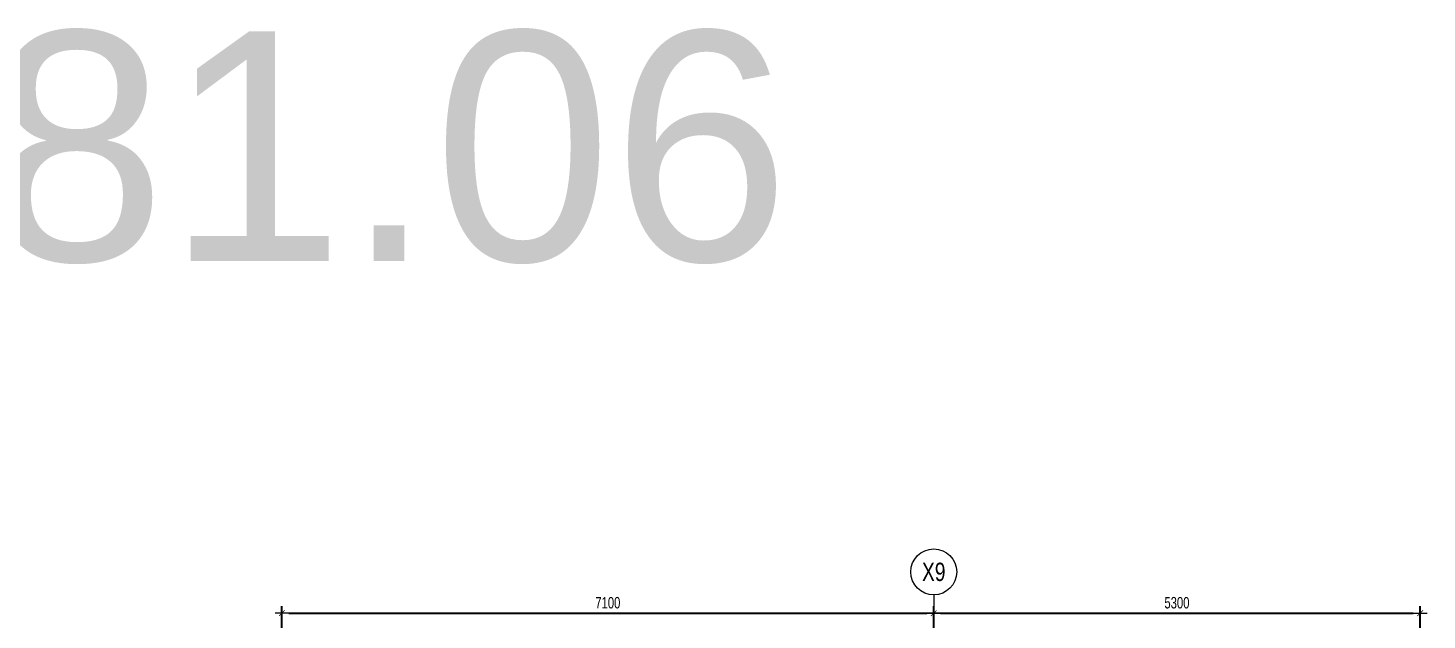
# Model space of a CAD drawing. Header units: millimetres. Extents: x 738475 to 1279438, y -34239 to 156422.
# Drawn here: x 1167806 to 1183048, y 111585 to 118035 of the extents above; entities that cross this region are included whole.
import ezdxf
from ezdxf.enums import TextEntityAlignment as Align

# ---------------------------------------------------------------- set-up
doc = ezdxf.new("R2010")
doc.units = ezdxf.units.MM
doc.header["$MEASUREMENT"] = 0
doc.linetypes.add('OF_Grid_1$0$CENTER2', pattern=[1.125, 0.75, -0.125, 0.125, -0.125])
doc.layers.get('Defpoints').update_dxf_attribs({"color": 151, "lineweight": 9})
for name, color, linetype, lineweight in [('NDC_S_DIM', 1, 'Continuous', 15), ('NDC_S_ENG TEXT', 2, 'Continuous', 20), ('OF_Grid_1$0$NDC_S_AXIS', 5, 'OF_Grid_1$0$CENTER2', 13), ('OF_Grid_1$0$NDC_S_SYMBOL', 1, 'Continuous', 15), ('OF_Grid_1$0$NDC_S_TEXT SYMBOL', 7, 'Continuous', 20)]:
    doc.layers.add(name, color=color, linetype=linetype, lineweight=lineweight)
doc.styles.add('NDC_DIM', font='', dxfattribs={"width": 0.75})
doc.styles.add('OF_Grid_1$0$NDC_ANNO', font='', dxfattribs={"width": 0.8})
doc.styles.get("Standard").update_dxf_attribs({"font": 'arial.ttf'})
doc.styles.get('NDC_DIM').set_extended_font_data('Dotum')
doc.styles.get('OF_Grid_1$0$NDC_ANNO').set_extended_font_data('Dotum')
doc.dimstyles.new('NDC_dim_50', dxfattribs={"dimscale": 50, "dimtxt": 2.5, "dimasz": 1.5, "dimexe": 1.5, "dimexo": 2.5, "dimgap": 1, "dimtad": 1, "dimdec": 0, "dimzin": 0, "dimdsep": 46, "dimtxsty": 'NDC_DIM', "dimblk": 'DIMMARK', "dimcen": 0.09, "dimdle": 1.2, "dimclrd": 1, "dimclre": 1, "dimclrt": 3, "dimadec": 0, "dimazin": 0, "dimtfac": 1, "dimtdec": 0, "dimtix": 1, "dimtofl": 0, "dimtmove": 0, "dimatfit": 3, "dimfxl": 6, "dimfxlon": 1, "dimtolj": 1, "dimtzin": 0, "dimarcsym": 0})

# ---------------------------------------------------------------- blocks, each defined once
blk = doc.blocks.new('DIMMARK')
at = {"layer": 'NDC_S_DIM', "color": 1}
blk.add_line((-1.5, 0), (1, 0), dxfattribs=at)
at = {"layer": 'NDC_S_DIM', "color": 2, "const_width": 0.1}
blk.add_lwpolyline([(-0.42, -0.42), (0.42, 0.42)], dxfattribs=at)
blk = doc.blocks.new('*D612')
at = {"layer": 'Defpoints', "color": 0, "ltscale": 200, "transparency": 16777216}
for p in [(1177673, 111660), (1170573, 110857), (1177673, 110952)]:
    blk.add_point(p, dxfattribs=at)
at = {"layer": 'NDC_S_DIM', "color": 1, "lineweight": -2, "ltscale": 200, "transparency": 16777216}
for p, q in [((1170573, 111360), (1170573, 111735)), ((1177673, 111360), (1177673, 111735)), ((1170648, 111660), (1177598, 111660))]:
    blk.add_line(p, q, dxfattribs=at)
at = {"layer": 'NDC_S_DIM', "color": 1, "lineweight": -2, "ltscale": 200, "transparency": 16777216, "xscale": 75, "yscale": 75, "zscale": 75, "rotation": 180}
blk.add_blockref('DIMMARK', (1170573, 111660), dxfattribs=at)
at = {"layer": 'NDC_S_DIM', "color": 1, "lineweight": -2, "ltscale": 200, "transparency": 16777216, "xscale": 75, "yscale": 75, "zscale": 75}
blk.add_blockref('DIMMARK', (1177673, 111660), dxfattribs=at)
at = {"layer": 'NDC_S_DIM', "color": 3, "ltscale": 200, "transparency": 16777216, "insert": (1174123, 111773), "char_height": 125, "attachment_point": 5, "style": 'NDC_DIM'}
blk.add_mtext('\\A1;7100', dxfattribs=at)
blk = doc.blocks.new('*U16')
at = {"layer": 'OF_Grid_1$0$NDC_S_SYMBOL'}
blk.add_line((0, 5), (0, 9), dxfattribs=at)
blk.add_circle((0, 0), 5, dxfattribs=at)
at = {"layer": 'OF_Grid_1$0$NDC_S_TEXT SYMBOL', "color": 7, "style": 'OF_Grid_1$0$NDC_ANNO', "width": 0.8}
blk.add_attdef('GRID', text='', height=4, dxfattribs=at).set_placement((0, 0), align=Align.MIDDLE)
blk = doc.blocks.new('*D605')
at = {"layer": 'Defpoints', "color": 0, "ltscale": 200, "transparency": 16777216}
for p in [(1182973, 111660), (1177673, 110952), (1182973, 109998)]:
    blk.add_point(p, dxfattribs=at)
at = {"layer": 'NDC_S_DIM', "color": 1, "lineweight": -2, "ltscale": 200, "transparency": 16777216}
for p, q in [((1177673, 111360), (1177673, 111735)), ((1182973, 111360), (1182973, 111735)), ((1177748, 111660), (1182898, 111660))]:
    blk.add_line(p, q, dxfattribs=at)
at = {"layer": 'NDC_S_DIM', "color": 1, "lineweight": -2, "ltscale": 200, "transparency": 16777216, "xscale": 75, "yscale": 75, "zscale": 75, "rotation": 180}
blk.add_blockref('DIMMARK', (1177673, 111660), dxfattribs=at)
at = {"layer": 'NDC_S_DIM', "color": 1, "lineweight": -2, "ltscale": 200, "transparency": 16777216, "xscale": 75, "yscale": 75, "zscale": 75}
blk.add_blockref('DIMMARK', (1182973, 111660), dxfattribs=at)
at = {"layer": 'NDC_S_DIM', "color": 3, "ltscale": 200, "transparency": 16777216, "insert": (1180323, 111773), "char_height": 125, "attachment_point": 5, "style": 'NDC_DIM'}
blk.add_mtext('\\A1;5300', dxfattribs=at)

msp = doc.modelspace()

# ---------------------------------------------------------------- linework, layer by layer
at = {"layer": 'OF_Grid_1$0$NDC_S_AXIS', "ltscale": 500}
msp.add_line((1177673.574, 95963.993), (1177673.574, 111660.108), dxfattribs=at)

# ---------------------------------------------------------------- block references
at = {"layer": 'OF_Grid_1$0$NDC_S_AXIS'}
ref = msp.add_blockref('*U16', (1177673.574, 112110.108), dxfattribs=dict(at, xscale=50, yscale=50, zscale=50, rotation=180))
ref.add_attrib('GRID', 'X9', dxfattribs={"layer": 'OF_Grid_1$0$NDC_S_TEXT SYMBOL', "color": 7, "height": 200, "style": 'OF_Grid_1$0$NDC_ANNO', "width": 0.8}).set_placement((1177673.574, 112110.108), align=Align.MIDDLE)

# ---------------------------------------------------------------- texts
at = {"layer": 'NDC_S_ENG TEXT'}
msp.add_text('PD-S-81.06', height=2500, dxfattribs=at).set_placement((1157862.846, 115497.861))

# ---------------------------------------------------------------- dimensions: what is measured, and where the dimension line sits
at = {"layer": 'NDC_S_DIM', "ltscale": 200}
for base, p1, p2, picture, middle in [((1177672.574, 111660.108), (1170572.774, 110857.138), (1177672.574, 110952.405), '*D612', (1174122.674, 111772.693)), ((1182972.574, 111660.108), (1177672.574, 110952.405), (1182972.574, 109998.363), '*D605', (1180322.574, 111772.693))]:
    dim = msp.add_linear_dim(base=base, p1=p1, p2=p2, dimstyle='NDC_dim_50', override={"dimtmove": 1}, dxfattribs=at)
    dim.commit()
    dim.dimension.update_dxf_attribs({"geometry": picture, "text_midpoint": middle})

doc.saveas('drawing.dxf')
